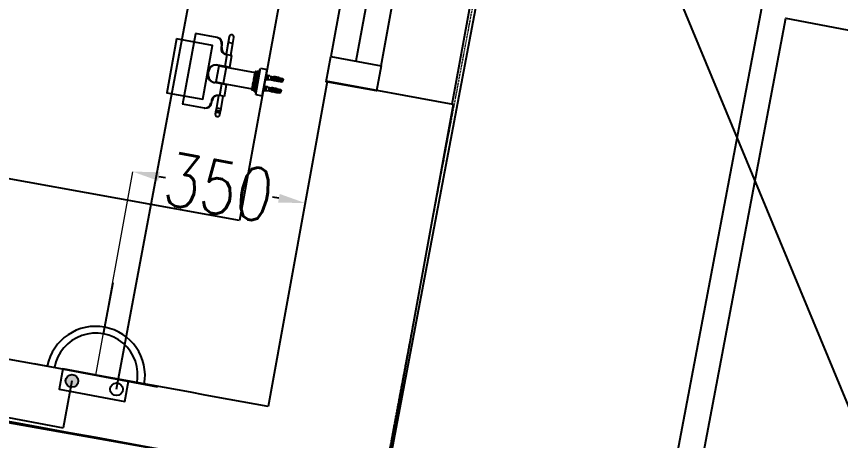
# Model space of a CAD drawing. Extents: x -678889171 to 586587, y -792238163 to 335485.
# Drawn here: x 53343 to 54954, y 32829 to 33658 of the extents above; entities that cross this region are included whole.
import ezdxf

# ---------------------------------------------------------------- set-up
doc = ezdxf.new("R2010")
doc.units = 0
doc.header["$MEASUREMENT"] = 0
doc.set_wipeout_variables(frame=1)
doc.linetypes.add('XR-A-9TH-FLOOR$0$XR-A-CORE$0$$0$HIDDEN-Z', pattern=[3, 2, -1])
doc.linetypes.add('XR-Ducts$0$XR-A-CORE$0$$0$HIDDEN-Z', pattern=[3, 2, -1])
doc.layers.get('Defpoints').update_dxf_attribs({"color": 252})
for name, color, linetype in [('1', 8, 'Continuous'), ('E-POW-BLOCK', 4, 'Continuous'), ('loop line emped', 1, 'Continuous'), ('XR-A-9TH-FLOOR$0$A-WALL', 252, 'Continuous'), ('XR-A-ST Cat Walk$0$A-FLOR-HRAL', 252, 'Continuous'), ('XR-A-ST Cat Walk$0$A-FLOR-STRS', 252, 'Continuous'), ('XR-Ducts$0$XR-A-CORE$0$$0$61-EGY-21-AR-1-GR-0A$0$A-FLOR-OPEN', 252, 'Continuous'), ('XR-Typ33 8th to11Th$0$A-WALL', 252, 'Continuous'), ('XR-Typ33 8th to11Th$0$XR-A-TYP-8-9-10$0$A-FURN-SANT', 252, 'Continuous'), ('XR-Typ33 8th to11Th$0$XR-A-TYP-8-9-10$0$A-WALL', 252, 'Continuous'), ('XR-Typ33 8th to11Th$0$XR-A-TYP-8-9-10$0$XR-A-TYP-2-4-6-7-8$0$A-GLAZ', 252, 'Continuous')]:
    doc.layers.add(name, color=color, linetype=linetype)
doc.layers.add('XR-A-9TH-FLOOR$0$XR-A-CORE$0$$0$A-DOOR-OVHD', color=252, linetype='XR-A-9TH-FLOOR$0$XR-A-CORE$0$$0$HIDDEN-Z', lineweight=9)
doc.layers.add('XR-Ducts$0$XR-A-CORE$0$$0$A-DOOR-OVHD', color=252, linetype='XR-Ducts$0$XR-A-CORE$0$$0$HIDDEN-Z', lineweight=9)
doc.styles.add('Work$0$E-M.MODUL', font='romans.shx', dxfattribs={"width": 0.8})
doc.dimstyles.new('Work$0$S-DIM', dxfattribs={"dimscale": 500, "dimtxt": 0.2065, "dimasz": 0.104, "dimexe": 0, "dimexo": 0, "dimgap": 0, "dimtad": 0, "dimdec": 0, "dimzin": 0, "dimdsep": 46, "dimtxsty": 'Work$0$E-M.MODUL', "dimcen": 0.25, "dimclrd": 5, "dimclre": 5, "dimclrt": 1, "dimadec": 0, "dimazin": 0, "dimtfac": 1, "dimtdec": 0, "dimtofl": 0, "dimtmove": 0, "dimatfit": 3, "dimfxl": 1, "dimtolj": 1, "dimtzin": 0, "dimlwe": 13, "dimarcsym": 0})

# ---------------------------------------------------------------- blocks, each defined once
blk = doc.blocks.new('SO1 WP')
at = {"layer": 'E-POW-BLOCK'}
h = blk.add_hatch(color=3, dxfattribs=at)
h.dxf.hatch_style = 1
edge = h.paths.add_edge_path()
edge.add_arc((-0.1064, -0.0481), 0.0303, 0, 360)
at = {"layer": 'E-POW-BLOCK', "color": 3}
for p, q in [((0, 0.2), (0, 0.45)), ((-0.3, 0), (0.3, 0))]:
    blk.add_line(p, q, dxfattribs=at)
blk.add_lwpolyline([(0.1593, 0), (-0.1593, 0), (-0.1593, -0.0988), (0.1593, -0.0988)], close=True, dxfattribs=at)
for centre in [(-0.1064, -0.0481), (0.1096, -0.0481)]:
    blk.add_circle(centre, 0.0303, dxfattribs=at)
for centre, radius, start, end in [((0, -0.0028), 0.2353, 0.6833, 179.3167), ((0, 0), 0.2, 0, 180)]:
    blk.add_arc(centre, radius, start, end, dxfattribs=at)
blk = doc.blocks.new('*D3195')
at = {"layer": '1', "color": 5, "lineweight": 13, "transparency": 16777216}
for p, q in [((53497.6, 32956.9), (53570, 33354.8)), ((53834.5, 32895.6), (53906.9, 33293.5))]:
    blk.add_line(p, q, dxfattribs=at)
at = {"layer": '1', "color": 5, "lineweight": -2, "transparency": 16777216}
for p, q in [((53621.2, 33345.5), (53633.9, 33343.2)), ((53855.7, 33302.8), (53842.9, 33305.1))]:
    blk.add_line(p, q, dxfattribs=at)
at = {"layer": '1', "color": 5, "transparency": 16777216}
for points in [[(53622.7, 33354), (53619.6, 33337), (53570, 33354.8)], [(53857.2, 33311.3), (53854.1, 33294.3), (53906.9, 33293.5)]]:
    blk.add_solid(points, dxfattribs=at)
at = {"layer": 'Defpoints', "color": 0, "transparency": 16777216}
for p in [(53906.9, 33293.5), (53497.6, 32956.9, 0), (53834.5, 32895.6, 0)]:
    blk.add_point(p, dxfattribs=at)
at = {"layer": '1', "color": 1, "transparency": 16777216, "insert": (53738.4, 33324.1), "char_height": 103.25, "attachment_point": 5, "rotation": 349.6915, "style": 'Work$0$E-M.MODUL'}
blk.add_mtext('\\A1;350', dxfattribs=at)
blk = doc.blocks.new('XR-A-ST Cat Walk')
at = {"layer": 'XR-A-ST Cat Walk$0$A-FLOR-HRAL', "elevation": 0}
for points in [[(56710.8, 18429.2), (57254.4, 18326.3), (57607.6, 20191.6), (59674.8, 19797.5), (58965.6, 16072.4), (56360.7, 16561.7)], [(56701.5, 18380), (57294.3, 18267.8), (57647.4, 20133.1), (59616.3, 19757.8), (58925.8, 16130.8), (56369.9, 16610.8)]]:
    blk.add_lwpolyline(points, dxfattribs=at)
at = {"layer": 'XR-A-ST Cat Walk$0$A-FLOR-STRS'}
blk.add_lwpolyline([(56704.7, 18379.4), (57294.3, 18267.8), (57647.4, 20133.1), (59616.3, 19757.8), (58925.8, 16130.8), (56369.9, 16610.8), (56258.3, 16021.3), (59403.3, 15430.6), (60317.9, 20234.9), (57169.6, 20835), (56704.7, 18379.4)], dxfattribs=at)
blk = doc.blocks.new('XR-Ducts')
at = {"layer": 'XR-Ducts$0$XR-A-CORE$0$$0$61-EGY-21-AR-1-GR-0A$0$A-FLOR-OPEN'}
blk.add_line((57163, 20836.3), (59403.3, 15430.6), dxfattribs=at)
at = {"layer": 'XR-Ducts$0$XR-A-CORE$0$$0$A-DOOR-OVHD'}
blk.add_lwpolyline([(56258.3, 16021.3), (56369.1, 16611), (56565.7, 16574), (56898, 18343.1), (56701.5, 18380), (57163, 20836.3), (59086.4, 20472.1), (60317.9, 20234.9), (59403.3, 15430.6)], close=True, dxfattribs=at)
blk = doc.blocks.new('XR-Typ33 8th to11Th$0$XR-A-TYP-8-9-10$0$XREF_3BR$0$SE4')
at = {"layer": 'XR-Typ33 8th to11Th$0$XR-A-TYP-8-9-10$0$A-FURN-SANT'}
for p, q in [((410.2, 473.4), (410.4, 473.4)), ((416.2, 481.1), (410.3, 481.1)), ((410.3, 475.3), (410.3, 481.1)), ((410.3, 475.3), (410.3, 475.2)), ((410.3, 475.2), (410.3, 475.2)), ((411.2, 479.3), (415.2, 479.3)), ((411.2, 479.3), (411.2, 478.3)), ((415.2, 478.3), (411.2, 478.3)), ((411.2, 475.3), (415.2, 475.3)), ((411.2, 475.3), (411.2, 474.3)), ((415.2, 474.3), (411.2, 474.3)), ((411.2, 471.3), (415.2, 471.3)), ((411.2, 471.3), (411.2, 470.3)), ((415.2, 470.3), (411.2, 470.3)), ((411.5, 482.3), (414.9, 482.3)), ((415.2, 479.3), (415.2, 478.3)), ((415.2, 475.3), (415.2, 474.3)), ((415.2, 471.3), (415.2, 470.3)), ((416.2, 473.4), (416, 473.4)), ((416.2, 475.3), (416.2, 481.1)), ((416.2, 475.3), (416.2, 475.2)), ((416.2, 475.2), (416.2, 475.2)), ((429.2, 473.4), (429.4, 473.4)), ((435.2, 481.1), (429.3, 481.1)), ((429.3, 475.3), (429.3, 481.1)), ((429.3, 475.3), (429.3, 475.2)), ((429.3, 475.2), (429.3, 475.2)), ((430.2, 479.3), (434.2, 479.3)), ((430.2, 479.3), (430.2, 478.3)), ((434.2, 478.3), (430.2, 478.3)), ((430.2, 475.3), (434.2, 475.3)), ((430.2, 475.3), (430.2, 474.3)), ((434.2, 474.3), (430.2, 474.3)), ((430.2, 471.3), (434.2, 471.3)), ((430.2, 471.3), (430.2, 470.3)), ((434.2, 470.3), (430.2, 470.3)), ((430.5, 482.3), (433.9, 482.3)), ((434.2, 479.3), (434.2, 478.3)), ((434.2, 475.3), (434.2, 474.3)), ((434.2, 471.3), (434.2, 470.3)), ((435.2, 473.4), (435, 473.4)), ((435.2, 475.3), (435.2, 481.1)), ((435.2, 475.3), (435.2, 475.2)), ((435.2, 475.2), (435.2, 475.2)), ((409, 452.8), (410.2, 458.3)), ((410.2, 468.4), (410.2, 466.8)), ((410.2, 467.5), (410.5, 467.5)), ((410.2, 459.3), (410.3, 459.3)), ((410.2, 459.3), (410.2, 458.3)), ((410.3, 465.7), (410.3, 465.7)), ((410.3, 465.7), (410.3, 465.5)), ((410.3, 459.3), (410.3, 465.5)), ((411.2, 467.3), (412.5, 467.3)), ((411.2, 467.3), (411.2, 466.4)), ((412.5, 466.4), (411.2, 466.4)), ((411.2, 463.3), (412.5, 463.3)), ((411.2, 463.3), (411.2, 462.4)), ((415.2, 462.4), (411.2, 462.4)), ((412.5, 467.3), (412.5, 467.5)), ((413.2, 467.3), (412.5, 467.3)), ((412.5, 463.8), (412.5, 467.3)), ((414, 463.8), (412.5, 463.8)), ((412.5, 463.2), (412.5, 463.8)), ((414, 463.2), (412.5, 463.2)), ((414, 467.3), (413.2, 467.3)), ((413.2, 452.8), (413.2, 458.3)), ((414, 467.3), (414, 467.5)), ((414, 467.3), (415.2, 467.3)), ((414, 463.8), (414, 467.3)), ((415.2, 466.4), (414, 466.4)), ((414, 463.2), (414, 463.8)), ((414, 463.3), (415.2, 463.3)), ((415.2, 467.3), (415.2, 466.4)), ((415.2, 463.3), (415.2, 462.4)), ((416.2, 467.5), (415.9, 467.5)), ((416.2, 466.8), (416.2, 468.4)), ((416.2, 465.7), (416.2, 465.5)), ((416.2, 465.7), (416.2, 465.7)), ((416.2, 459.3), (416.2, 465.5)), ((416.2, 459.3), (416.2, 459.3)), ((416.2, 458.3), (416.2, 459.3)), ((417.5, 452.8), (416.2, 458.3)), ((428, 452.8), (429.2, 458.3)), ((429.2, 468.4), (429.2, 466.8)), ((429.2, 467.5), (429.5, 467.5)), ((429.3, 459.3), (429.2, 459.3)), ((429.2, 459.3), (429.2, 458.3)), ((429.3, 465.7), (429.3, 465.7)), ((429.3, 465.7), (429.3, 465.5)), ((429.3, 459.3), (429.3, 465.5)), ((430.2, 467.3), (431.5, 467.3)), ((430.2, 467.3), (430.2, 466.4)), ((431.5, 466.4), (430.2, 466.4)), ((430.2, 463.3), (431.5, 463.3)), ((430.2, 463.3), (430.2, 462.4)), ((434.2, 462.4), (430.2, 462.4)), ((431.5, 467.3), (431.5, 467.5)), ((432.2, 467.3), (431.5, 467.3)), ((431.5, 463.8), (431.5, 467.3)), ((433, 463.8), (431.5, 463.8)), ((431.5, 463.2), (431.5, 463.8)), ((433, 463.2), (431.5, 463.2)), ((433, 467.3), (432.2, 467.3)), ((432.2, 452.8), (432.2, 458.3)), ((433, 467.3), (433, 467.5)), ((433, 467.3), (434.2, 467.3)), ((433, 463.8), (433, 467.3)), ((434.2, 466.4), (433, 466.4)), ((433, 463.2), (433, 463.8)), ((433, 463.3), (434.2, 463.3)), ((434.2, 467.3), (434.2, 466.4)), ((434.2, 463.3), (434.2, 462.4)), ((435.2, 467.5), (434.9, 467.5)), ((435.2, 466.8), (435.2, 468.4)), ((435.2, 465.7), (435.2, 465.5)), ((435.2, 465.7), (435.2, 465.7)), ((435.2, 459.3), (435.2, 465.5)), ((435.2, 459.3), (435.2, 459.3)), ((435.2, 458.3), (435.2, 459.3)), ((436.5, 452.8), (435.2, 458.3)), ((445.2, 452.8), (400.2, 452.8)), ((400.2, 441.8), (400.2, 452.8)), ((445.2, 441.8), (445.2, 452.8)), ((445.2, 441.8), (400.2, 441.8)), ((404.2, 438.8), (404.2, 441.8)), ((441.2, 438.8), (404.2, 438.8)), ((407.2, 437.1), (407.2, 437.1)), ((407.2, 434.3), (407.2, 437.1)), ((407.7, 437.1), (407.2, 437.1)), ((407.2, 437.1), (407.2, 434.3)), ((407.5, 434.3), (407.2, 434.3)), ((407.2, 434.3), (407.2, 434.3)), ((407.2, 434.3), (407.2, 434.1)), ((407.2, 434.3), (407.2, 434.1)), ((407.2, 434.1), (407.2, 434.1)), ((407.2, 434.1), (407.4, 434.1)), ((407.4, 434.3), (407.4, 434.1)), ((407.4, 434.1), (407.5, 434.1)), ((407.5, 434.3), (407.5, 434.1)), ((408, 434.1), (407.5, 434.1)), ((407.7, 438.8), (407.7, 437.1)), ((408, 437.1), (407.7, 437.1)), ((407.8, 436.2), (407.8, 437.1)), ((407.8, 437.1), (407.8, 436.5)), ((407.9, 436.5), (407.8, 436.5)), ((407.8, 436.5), (407.8, 436.2)), ((407.8, 436.2), (407.8, 436.2)), ((407.8, 436.2), (407.9, 436.2)), ((407.9, 437.1), (407.9, 436.5)), ((407.9, 436.5), (408, 436.5)), ((407.9, 436.2), (407.9, 436.5)), ((407.9, 436.2), (408.4, 436.2)), ((408.2, 437.1), (408, 437.1)), ((408, 436.5), (408, 437.1)), ((408, 437.1), (408, 436.5)), ((408.2, 436.5), (408, 436.5)), ((408, 434.1), (408, 436.2)), ((408.3, 434.5), (408, 434.5)), ((408.4, 434.3), (408, 434.3)), ((408, 434.1), (408.1, 434.1)), ((408.1, 434.3), (408.1, 434.1)), ((408.1, 434.1), (408.4, 434.1)), ((408.2, 436.5), (408.2, 437.1)), ((409.6, 437.1), (408.2, 437.1)), ((409.9, 436.5), (408.2, 436.5)), ((408.3, 434.5), (408.3, 436.2)), ((408.4, 434.5), (408.3, 434.5)), ((408.4, 436.5), (408.4, 434.5)), ((408.9, 434.5), (408.4, 434.5)), ((408.4, 434.5), (408.4, 434.1)), ((409.6, 434.1), (408.4, 434.1)), ((408.7, 384.8), (408.7, 434.1)), ((408.9, 434.5), (408.9, 436.5)), ((408.9, 434.5), (409.3, 434.5)), ((409.3, 434.5), (409.3, 436.5)), ((409.3, 434.5), (409.6, 434.5)), ((411.7, 437.1), (409.6, 437.1)), ((409.6, 434.5), (409.6, 436.5)), ((409.6, 434.1), (409.6, 434.5)), ((409.6, 434.5), (410.1, 434.5)), ((412, 434.1), (409.6, 434.1)), ((409.9, 436.5), (409.9, 437.1)), ((412.4, 436.5), (409.9, 436.5)), ((410.1, 434.5), (410.1, 436.5)), ((410.1, 434.5), (410.5, 434.5)), ((410.5, 434.5), (410.5, 436.5)), ((410.5, 434.5), (411.3, 434.5)), ((411.3, 434.5), (411.3, 436.5)), ((411.3, 434.5), (411.7, 434.5)), ((412.4, 437.1), (411.7, 437.1)), ((411.7, 434.5), (411.7, 436.5)), ((411.7, 434.5), (412.2, 434.5)), ((412, 434.1), (412, 434.5)), ((413.4, 434.1), (412, 434.1)), ((412.2, 434.5), (412.2, 436.5)), ((412.2, 434.5), (412.8, 434.5)), ((412.8, 437.1), (412.4, 437.1)), ((412.4, 436.5), (412.4, 437.1)), ((412.8, 436.5), (412.4, 436.5)), ((413.6, 437.1), (412.8, 437.1)), ((412.8, 436.5), (412.8, 437.1)), ((413.6, 436.5), (412.8, 436.5)), ((412.8, 434.5), (412.8, 436.5)), ((412.8, 434.5), (416, 434.5)), ((413.4, 434.1), (413.4, 434.5)), ((413.4, 434.1), (413.4, 434.5)), ((413.4, 434.1), (413.4, 434.1)), ((415.6, 437.1), (413.6, 437.1)), ((413.6, 436.5), (413.6, 437.1)), ((415.6, 436.5), (413.6, 436.5)), ((414.2, 434.5), (414.2, 434.1)), ((414.6, 434.1), (414.2, 434.1)), ((414.6, 434.5), (414.6, 434.1)), ((414.7, 434.1), (414.6, 434.1)), ((414.7, 434.1), (414.7, 434.5)), ((414.9, 434.1), (414.7, 434.1)), ((414.9, 434.1), (414.9, 434.5)), ((415.1, 434.1), (414.9, 434.1)), ((415.1, 434.1), (415.1, 434.5)), ((415.9, 434.1), (415.1, 434.1)), ((416.2, 437.1), (415.6, 437.1)), ((415.6, 436.5), (415.6, 437.1)), ((416.2, 436.5), (415.6, 436.5)), ((415.9, 434.1), (415.9, 434.5)), ((416.8, 434.1), (415.9, 434.1)), ((416, 434.5), (416, 436.5)), ((416, 434.5), (419.6, 434.5)), ((418.1, 437.1), (416.2, 437.1)), ((416.2, 436.5), (416.2, 437.1)), ((418.1, 436.5), (416.2, 436.5)), ((416.8, 434.1), (416.8, 434.5)), ((418.5, 434.1), (416.8, 434.1)), ((418.8, 437.1), (418.1, 437.1)), ((418.1, 436.5), (418.1, 437.1)), ((418.8, 436.5), (418.1, 436.5)), ((418.5, 434.1), (418.5, 434.5)), ((419.7, 434.1), (418.5, 434.1)), ((419.3, 437.1), (418.8, 437.1)), ((418.8, 436.5), (418.8, 437.1)), ((419.3, 436.5), (418.8, 436.5)), ((419.5, 437.1), (419.3, 437.1)), ((419.3, 436.5), (419.3, 437.1)), ((419.5, 436.5), (419.3, 436.5)), ((419.6, 437.1), (419.5, 437.1)), ((419.5, 436.5), (419.5, 437.1)), ((419.6, 436.5), (419.5, 436.5)), ((420.2, 437.1), (419.6, 437.1)), ((419.6, 436.5), (419.6, 437.1)), ((420.2, 436.5), (419.6, 436.5)), ((419.6, 434.5), (419.6, 436.5)), ((419.6, 434.5), (420.1, 434.5)), ((419.7, 434.1), (419.7, 434.5)), ((420.4, 434.1), (419.7, 434.1)), ((420.1, 434.5), (420.1, 436.5)), ((420.1, 436.5), (420.1, 434.5)), ((420.1, 434.5), (420.1, 434.5)), ((420.1, 434.5), (420.3, 434.5)), ((420.2, 436.5), (420.2, 437.1)), ((420.2, 437.1), (420.2, 437.1)), ((420.3, 437.1), (420.2, 437.1)), ((420.2, 436.5), (420.2, 437.1)), ((420.2, 436.5), (420.2, 436.5)), ((420.3, 434.5), (420.3, 437.1)), ((420.3, 437.1), (420.6, 437.1)), ((420.3, 434.5), (420.6, 434.5)), ((420.4, 434.1), (420.4, 434.5)), ((420.6, 437.1), (420.8, 437.1)), ((420.6, 434.5), (420.6, 437.1)), ((420.6, 434.5), (420.6, 435.1)), ((420.6, 435.1), (420.8, 435.1)), ((420.6, 434.5), (420.6, 435.1)), ((420.6, 434.5), (420.6, 434.5)), ((420.6, 434.5), (420.6, 434.5)), ((420.6, 434.5), (420.9, 434.5)), ((420.8, 435.1), (420.8, 437.1)), ((420.8, 437.1), (422, 437.1)), ((420.8, 435.1), (422, 435.1)), ((420.9, 434.5), (420.9, 435.1)), ((420.9, 434.5), (421.2, 434.5)), ((421.2, 434.5), (421.2, 435.1)), ((421.3, 434.5), (421.2, 434.5)), ((421.3, 434.5), (421.3, 435.1)), ((421.3, 434.5), (422.4, 434.5)), ((422, 435.1), (422, 437.1)), ((422, 437.1), (422.3, 437.1)), ((422, 435.1), (422.3, 435.1)), ((424.9, 437.1), (422.3, 437.1)), ((422.3, 435.1), (422.3, 437.1)), ((422.3, 435.1), (422.7, 435.1)), ((422.4, 434.5), (422.4, 435.1)), ((422.4, 434.5), (422.7, 434.5)), ((422.7, 435.1), (422.7, 437.1)), ((422.7, 435.4), (422.7, 435.4)), ((422.7, 435.4), (422.9, 435.4)), ((422.7, 434.5), (422.7, 435.4)), ((422.7, 435.4), (422.7, 434.5)), ((422.7, 434.5), (422.7, 435.1)), ((422.7, 434.5), (422.7, 435.1)), ((422.7, 434.5), (422.7, 434.5)), ((422.7, 434.5), (422.7, 434.5)), ((422.7, 434.5), (423, 434.5)), ((422.7, 434.3), (422.7, 434.3)), ((422.9, 435.4), (422.9, 437.1)), ((422.9, 435.4), (424, 435.4)), ((423, 434.5), (423, 435.4)), ((423, 434.5), (424.1, 434.5)), ((423.7, 434.5), (423.7, 434.5)), ((424, 435.4), (424, 437.1)), ((424, 435.4), (424, 437.1)), ((424, 435.4), (424, 435.4)), ((424.1, 437.1), (424.1, 434.5)), ((424.2, 434.5), (424.1, 434.5)), ((424.2, 434.5), (424.2, 437.1)), ((424.2, 434.5), (424.5, 434.5)), ((424.5, 434.5), (424.5, 437.1)), ((424.5, 434.5), (424.8, 434.5)), ((424.8, 434.5), (424.8, 437.1)), ((424.8, 437.1), (424.8, 434.5)), ((424.8, 434.5), (424.8, 434.5)), ((424.8, 434.5), (424.9, 434.5)), ((424.9, 437.1), (425.1, 437.1)), ((424.9, 437.1), (424.9, 434.5)), ((424.9, 434.5), (425.1, 434.5)), ((425, 434.1), (425, 434.5)), ((425.7, 434.1), (425, 434.1)), ((425.1, 434.5), (425.1, 437.1)), ((425.2, 437.1), (425.1, 437.1)), ((425.1, 434.5), (425.4, 434.5)), ((425.8, 437.1), (425.2, 437.1)), ((425.2, 437.1), (425.2, 437.1)), ((425.2, 436.5), (425.2, 437.1)), ((425.2, 437.1), (425.2, 436.5)), ((425.8, 436.5), (425.2, 436.5)), ((425.2, 436.5), (425.2, 436.5)), ((425.4, 434.5), (425.4, 436.5)), ((425.4, 434.5), (425.4, 436.5)), ((425.4, 434.5), (425.8, 434.5)), ((425.4, 434.5), (425.4, 434.5)), ((425.7, 434.1), (425.7, 434.5)), ((426.9, 434.1), (425.7, 434.1)), ((425.9, 437.1), (425.8, 437.1)), ((425.8, 436.5), (425.8, 437.1)), ((425.9, 436.5), (425.8, 436.5)), ((425.8, 434.5), (425.8, 436.5)), ((425.8, 434.5), (429.4, 434.5)), ((426.1, 437.1), (425.9, 437.1)), ((425.9, 436.5), (425.9, 437.1)), ((426.1, 436.5), (425.9, 436.5)), ((426.6, 437.1), (426.1, 437.1)), ((426.1, 436.5), (426.1, 437.1)), ((426.6, 436.5), (426.1, 436.5)), ((427.3, 437.1), (426.6, 437.1)), ((426.6, 436.5), (426.6, 437.1)), ((427.3, 436.5), (426.6, 436.5)), ((426.9, 434.1), (426.9, 434.5)), ((428.6, 434.1), (426.9, 434.1)), ((429.3, 437.1), (427.3, 437.1)), ((427.3, 436.5), (427.3, 437.1)), ((429.3, 436.5), (427.3, 436.5)), ((428.6, 434.1), (428.6, 434.5)), ((429.5, 434.1), (428.6, 434.1)), ((429.9, 437.1), (429.3, 437.1)), ((429.3, 436.5), (429.3, 437.1)), ((429.9, 436.5), (429.3, 436.5)), ((429.4, 434.5), (429.4, 436.5)), ((429.4, 434.5), (432.6, 434.5)), ((429.5, 434.1), (429.5, 434.5)), ((430.4, 434.1), (429.5, 434.1)), ((431.8, 437.1), (429.9, 437.1)), ((429.9, 436.5), (429.9, 437.1)), ((431.8, 436.5), (429.9, 436.5)), ((430.4, 434.1), (430.4, 434.5)), ((430.6, 434.1), (430.4, 434.1)), ((430.6, 434.1), (430.6, 434.5)), ((430.7, 434.1), (430.6, 434.1)), ((430.7, 434.1), (430.7, 434.5)), ((430.8, 434.1), (430.7, 434.1)), ((430.8, 434.1), (430.8, 434.5)), ((431.2, 434.1), (430.8, 434.1)), ((431.2, 434.1), (431.2, 434.5)), ((432.6, 437.1), (431.8, 437.1)), ((431.8, 436.5), (431.8, 437.1)), ((432.6, 436.5), (431.8, 436.5)), ((432, 434.1), (432, 434.5)), ((432, 434.5), (432, 434.1)), ((433.4, 434.1), (432, 434.1)), ((432, 434.1), (432, 434.1)), ((433, 437.1), (432.6, 437.1)), ((432.6, 436.5), (432.6, 437.1)), ((433, 436.5), (432.6, 436.5)), ((432.6, 434.5), (432.6, 436.5)), ((432.6, 434.5), (433.3, 434.5)), ((433, 436.5), (433, 437.1)), ((433.7, 437.1), (433, 437.1)), ((435.6, 436.5), (433, 436.5)), ((433.3, 434.5), (433.3, 436.5)), ((433.3, 434.5), (433.7, 434.5)), ((433.4, 434.1), (433.4, 434.5)), ((435.8, 434.1), (433.4, 434.1)), ((435.8, 437.1), (433.7, 437.1)), ((433.7, 434.5), (433.7, 436.5)), ((433.7, 434.5), (434.2, 434.5)), ((434.2, 434.5), (434.2, 436.5)), ((434.2, 434.5), (434.9, 434.5)), ((434.9, 434.5), (434.9, 436.5)), ((434.9, 434.5), (435.3, 434.5)), ((435.3, 434.5), (435.3, 436.5)), ((435.3, 434.5), (435.8, 434.5)), ((435.6, 436.5), (435.6, 437.1)), ((437.2, 436.5), (435.6, 436.5)), ((437.2, 437.1), (435.8, 437.1)), ((435.8, 434.5), (435.8, 436.5)), ((435.8, 434.1), (435.8, 434.5)), ((435.8, 434.5), (436.2, 434.5)), ((437.1, 434.1), (435.8, 434.1)), ((436.2, 434.5), (436.2, 436.5)), ((436.2, 434.5), (436.6, 434.5)), ((436.6, 434.5), (436.6, 436.5)), ((437, 434.5), (436.6, 434.5)), ((436.7, 384.8), (436.7, 434.1)), ((437, 434.5), (437, 436.5)), ((437, 436.2), (437.6, 436.2)), ((437.1, 434.5), (437, 434.5)), ((437.1, 434.5), (437.1, 436.2)), ((437.4, 434.5), (437.1, 434.5)), ((437.1, 434.1), (437.1, 434.5)), ((437.4, 434.3), (437.1, 434.3)), ((437.1, 434.1), (437.3, 434.1)), ((437.4, 437.1), (437.2, 437.1)), ((437.2, 436.5), (437.2, 437.1)), ((437.4, 436.5), (437.2, 436.5)), ((437.3, 434.3), (437.3, 434.1)), ((437.3, 434.1), (437.4, 434.1)), ((437.7, 437.1), (437.4, 437.1)), ((437.4, 436.5), (437.4, 437.1)), ((437.4, 434.1), (437.4, 436.2)), ((437.9, 434.1), (437.4, 434.1)), ((437.5, 436.5), (437.5, 437.1)), ((437.5, 436.5), (437.6, 436.5)), ((437.6, 436.5), (437.6, 437.1)), ((437.6, 436.5), (437.6, 437.1)), ((437.6, 436.5), (437.6, 436.5)), ((437.6, 436.2), (437.6, 436.5)), ((437.6, 436.2), (437.6, 436.5)), ((437.6, 436.2), (437.6, 436.2)), ((437.6, 436.2), (437.7, 436.2)), ((437.7, 438.8), (437.7, 437.1)), ((438.2, 437.1), (437.7, 437.1)), ((437.7, 436.2), (437.7, 437.1)), ((438.2, 434.3), (437.9, 434.3)), ((437.9, 434.3), (437.9, 434.1)), ((437.9, 434.1), (438.1, 434.1)), ((438.1, 434.3), (438.1, 434.1)), ((438.1, 434.1), (438.3, 434.1)), ((438.2, 437.1), (438.3, 437.1)), ((438.2, 434.3), (438.2, 437.1)), ((438.3, 434.3), (438.2, 434.3)), ((438.3, 434.3), (438.3, 437.1)), ((438.3, 434.3), (438.3, 434.1)), ((438.3, 434.1), (438.3, 434.3)), ((438.3, 434.1), (438.3, 434.1)), ((441.2, 438.8), (441.2, 441.8)), ((367.7, 388.8), (357.7, 388.8)), ((367.7, 388.8), (367.7, 380.8)), ((387.7, 388.8), (367.7, 388.8)), ((387.7, 382.7), (387.7, 390.8)), ((407.7, 390.8), (387.7, 390.8)), ((407.7, 382.7), (407.7, 390.8)), ((407.7, 382.7), (407.7, 390.8)), ((408.7, 390.8), (407.7, 390.8)), ((437.7, 390.8), (436.7, 390.8)), ((437.7, 390.8), (437.7, 382.7)), ((457.7, 390.8), (437.7, 390.8)), ((437.7, 390.8), (437.7, 382.7)), ((457.7, 390.8), (457.7, 382.7)), ((478.7, 388.8), (457.7, 388.8)), ((478.7, 380.8), (478.7, 388.8)), ((485.8, 388.8), (478.7, 388.8)), ((488.9, 388.8), (485.8, 388.8)), ((357.7, 380.8), (367.7, 380.8)), ((367.7, 380.8), (387.6, 380.8)), ((407.7, 382.7), (387.7, 382.7)), ((387.7, 381.5), (387.7, 382.7)), ((407.7, 369.6), (407.7, 382.7)), ((407.7, 378.8), (408.7, 378.8)), ((408.7, 384.8), (436.7, 384.8)), ((408.7, 372.3), (408.7, 384.8)), ((436.7, 384.8), (436.7, 372.3)), ((436.7, 378.8), (437.7, 378.8)), ((437.7, 382.7), (437.7, 369.6)), ((457.7, 382.7), (437.7, 382.7)), ((457.7, 382.7), (457.7, 381.5)), ((457.8, 380.8), (478.7, 380.8)), ((478.7, 380.8), (485.8, 380.8)), ((485.8, 380.8), (488.9, 380.8)), ((362.7, 361.1), (362.7, 361.9)), ((362.7, 361.1), (362.7, 324.1)), ((377.7, 371.5), (372.7, 371.5)), ((372.7, 371.5), (372.7, 370.6)), ((372.7, 370.6), (377.7, 370.6)), ((377.7, 370.6), (377.7, 371.5)), ((408.7, 372.3), (436.7, 372.3)), ((467.7, 370.6), (467.7, 371.5)), ((472.7, 371.5), (467.7, 371.5)), ((467.7, 370.6), (472.7, 370.6)), ((472.7, 370.6), (472.7, 371.5)), ((482.7, 361.9), (482.7, 361.1)), ((482.7, 361.1), (482.7, 324.1)), ((362.8, 324.1), (482.6, 324.1))]:
    blk.add_line(p, q, dxfattribs=at)
for points in [[(407.2, 434.1), (438.3, 434.1), (438.3, 437.1), (407.2, 437.1)], [(376.8, 294.5), (468.7, 294.5), (468.7, 356), (376.8, 356)]]:
    blk.add_lwpolyline(points, close=True, dxfattribs=at)
for centre, radius, start, end in [((420.6, 434.8), 0.303, 249.713, 266.578), ((420.6, 434.6), 0.191, 245.5072, 295.3419), ((420.8, 433.8), 0.688, 95.9832, 109.0037), ((420.8, 433.9), 0.513, 94.8314, 107.1936), ((421.2, 430.6), 3.86, 76.2872, 96.7169), ((422.3, 434.5), 0.178, 230.815, 271.7767), ((422.9, 435.5), 1.25, 262.2328, 271.7069), ((423.2, 434.5), 0.178, 268.2233, 308.9187), ((424.2, 430.5), 3.94, 82.708, 103.5674), ((424.6, 433.8), 0.688, 70.9963, 84.0168), ((424.6, 433.9), 0.519, 72.5665, 84.4833), ((424.8, 434.8), 0.303, 273.422, 290.287), ((357.7, 384.8), 4, 90, 270), ((488.9, 384.8), 4, 270, 90), ((377.5, 380.8), 10.3, 271.4545, 3.7433), ((377.6, 381.5), 10, 270.7148, 351.5135), ((382.8, 381.5), 4.95, 342.2494, 1.6628), ((462.7, 381.5), 4.95, 178.3503, 197.7376), ((468, 380.8), 10.3, 176.2277, 268.5745), ((467.8, 381.5), 9.96, 188.2757, 269.496), ((372.7, 361.5), 10, 89.9854, 177.4108), ((372.7, 360.6), 9.98, 89.8092, 177.2539), ((472.7, 361.5), 10, 2.5889, 90.0149), ((472.7, 360.6), 9.98, 2.7464, 90.1904), ((374.1, 177.9), 146.7, 94.406, 94.4421), ((472.5, 204.6), 120, 85.1228, 85.1671)]:
    blk.add_arc(centre, radius, start, end, dxfattribs=at)
for centre, major_axis, ratio, start_param, end_param in [((413.2, 473.4), (0, 10.5), 0.285569, 1.403348, 1.570796), ((413.2, 473.4), (0, -6.74), 0.445101, 4.712389, 4.895847), ((413.2, 470.9), (0, 6.74), 0.445101, 1.209195, 1.545119), ((413.2, 471.3), (0, -8.33), 0.359989, 4.738067, 5.192367), ((413.2, 468.4), (0, 8.33), 0.359989, 1.39272, 1.673729), ((413.2, 477), (0, -10.5), 0.285569, -1.403348, -1.209195), ((413.2, 480), (3, 0), 0.760351, 3.989655, 5.435123), ((413.2, 476), (3, 0), 0.760351, 3.989655, 5.435123), ((413.2, 472), (3, 0), 0.760351, 3.989655, 5.435123), ((413.2, 471.3), (0, -8.33), 0.359989, 1.090818, 1.545119), ((413.2, 477), (0, -10.5), 0.285569, 1.209195, 1.403348), ((413.2, 470.9), (0, 6.74), 0.445101, 4.738067, 5.073991), ((413.2, 473.4), (0, 10.5), 0.285569, 4.712389, 4.879837), ((413.2, 473.4), (0, 6.74), 0.445101, 4.528931, 4.712389), ((413.2, 468.4), (0, 8.33), 0.359989, 4.609456, 4.890466), ((432.2, 473.4), (0, 10.5), 0.285569, 1.403348, 1.570796), ((432.2, 473.4), (0, 6.74), 0.445101, 1.570796, 1.754254), ((432.2, 470.9), (0, 6.74), 0.445101, 1.209195, 1.545119), ((432.2, 471.3), (0, -8.33), 0.359989, 4.738067, 5.192367), ((432.2, 468.4), (0, 8.33), 0.359989, 1.39272, 1.673729), ((432.2, 477), (0, -10.5), 0.285569, -1.403348, -1.209195), ((432.2, 480), (3, 0), 0.760351, 3.989655, 5.435123), ((432.2, 476), (3, 0), 0.760351, 3.989655, 5.435123), ((432.2, 472), (3, 0), 0.760351, 3.989655, 5.435123), ((432.2, 471.3), (0, -8.33), 0.359989, 1.090818, 1.545119), ((432.2, 477), (0, -10.5), 0.285569, 1.209195, 1.403348), ((432.2, 470.9), (0, 6.74), 0.445101, 4.738067, 5.073991), ((432.2, 473.4), (0, 10.5), 0.285569, 4.712389, 4.879837), ((432.2, 473.4), (0, -6.74), 0.445101, 1.387338, 1.570796), ((432.2, 468.4), (0, 8.33), 0.359989, 4.609456, 4.890466), ((413.2, 466.8), (0, 6.74), 0.445101, 1.467863, 1.738244), ((413.2, 471.4), (-0.8, -51.9), 0.055876, -1.314474, -1.20343), ((413.2, 464.4), (0, 6.74), 0.445101, 1.090818, 1.403348), ((413.2, 468.6), (3, 0), 0.976011, 3.989655, 4.459709), ((413.2, 464.6), (3, 0), 0.976011, 3.989655, 5.435123), ((413.2, 474.3), (0, -7.06), 0.425017, 6.030505, 6.283185), ((413.2, 471.4), (-2.9, -51.9), 0.014553, 1.205061, 1.316105), ((413.2, 474.3), (0, 7.06), 0.425017, 3.141593, 3.394273), ((413.2, 471.4), (2.9, -51.9), 0.014553, -1.316105, -1.205061), ((413.2, 468.6), (3, 0), 0.976011, 4.965069, 5.435123), ((413.2, 464.4), (0, 6.74), 0.445101, 4.879837, 5.192367), ((413.2, 466.8), (0, 6.74), 0.445101, 4.544941, 4.815322), ((413.2, 471.4), (0.8, -51.9), 0.055876, 1.20343, 1.314474), ((432.2, 466.8), (0, 6.74), 0.445101, 1.467863, 1.738244), ((432.2, 471.4), (-0.8, -51.9), 0.055876, -1.314474, -1.20343), ((432.2, 464.4), (0, 6.74), 0.445101, 1.090818, 1.403348), ((432.2, 468.6), (3, 0), 0.976011, 3.989655, 4.459709), ((432.2, 464.6), (3, 0), 0.976011, 3.989655, 5.435123), ((432.2, 474.3), (0, -7.06), 0.425017, 6.030505, 6.283185), ((432.2, 471.4), (-2.9, -51.9), 0.014553, 1.205061, 1.316105), ((432.2, 474.3), (0, 7.06), 0.425017, 3.141593, 3.394273), ((432.2, 471.4), (2.9, -51.9), 0.014553, -1.316105, -1.205061), ((432.2, 468.6), (3, 0), 0.976011, 4.965069, 5.435123), ((432.2, 464.4), (0, 6.74), 0.445101, 4.879837, 5.192367), ((432.2, 466.8), (0, 6.74), 0.445101, 4.544941, 4.815322), ((432.2, 471.4), (0.8, -51.9), 0.055876, 1.20343, 1.314474), ((420.6, 434.6), (-0.068, 0.171), 0.902963, 2.7256, 3.147611), ((424.8, 434.6), (0.068, 0.171), 0.902963, 3.133356, 3.557585), ((485.8, 384.8), (0, -4), 0.707107, 3.141593, 6.283185), ((488.9, 384.8), (0, -4), 0.707107, 3.141593, 6.283185)]:
    blk.add_ellipse(centre, major_axis=major_axis, ratio=ratio, start_param=start_param, end_param=end_param, dxfattribs=at)
for points in [[(410.3, 481.1), (410.7, 481.5), (411.1, 481.9), (411.5, 482.3)], [(416.2, 481.1), (415.8, 481.5), (415.4, 481.9), (414.9, 482.3)], [(429.3, 481.1), (429.7, 481.5), (430.1, 481.9), (430.5, 482.3)], [(435.2, 481.1), (434.8, 481.5), (434.4, 481.9), (433.9, 482.3)], [(420.6, 434.5), (420.5, 434.5), (420.5, 434.4), (420.6, 434.4)], [(420.5, 434.4), (420.5, 434.4), (420.5, 434.4), (420.6, 434.4)], [(420.8, 434.4), (420.8, 434.4), (420.7, 434.4), (420.7, 434.4)], [(424.7, 434.4), (424.7, 434.4), (424.7, 434.4), (424.7, 434.4)], [(424.8, 434.4), (424.9, 434.4), (424.9, 434.5), (424.9, 434.5)], [(424.8, 434.4), (424.9, 434.4), (424.9, 434.4), (424.9, 434.4)]]:
    blk.add_open_spline(points, degree=3, dxfattribs=at)
for points, knots in [([(420.4, 434.5), (420.4, 434.5), (420.4, 434.5), (420.5, 434.4), (420.5, 434.4)], [0, 0, 0, 0, 0.233221, 1, 1, 1, 1]), ([(420.7, 434.4), (420.8, 434.5), (420.9, 434.5), (421, 434.5), (421.1, 434.5), (421.4, 434.5), (421.5, 434.5), (421.8, 434.4), (422, 434.4), (422.2, 434.4), (422.2, 434.4), (422.3, 434.3)], [0, 0, 0, 0, 0.125, 0.125, 0.25, 0.25, 0.5, 0.5, 0.75, 0.75, 1, 1, 1, 1]), ([(422.1, 434.4), (422.2, 434.4), (422.2, 434.3), (422.2, 434.3), (422.3, 434.3), (422.4, 434.3), (422.5, 434.3), (422.6, 434.3), (422.7, 434.3), (422.7, 434.3)], [0, 0, 0, 0, 0.081315, 0.172885, 0.303173, 0.525174, 0.708317, 0.899275, 1, 1, 1, 1]), ([(422.3, 434.3), (422.3, 434.3), (422.3, 434.3), (422.3, 434.3), (422.4, 434.3), (422.5, 434.3), (422.5, 434.3), (422.6, 434.3), (422.7, 434.3), (422.7, 434.3)], [0, 0, 0, 0, 0.25, 0.25, 0.5, 0.5, 0.75, 0.75, 1, 1, 1, 1]), ([(422.7, 434.3), (422.8, 434.3), (422.8, 434.3), (422.9, 434.3), (423, 434.3), (423, 434.3), (423.1, 434.3), (423.1, 434.3), (423.2, 434.3), (423.2, 434.3)], [0, 0, 0, 0, 0.25, 0.25, 0.5, 0.5, 0.75, 0.75, 1, 1, 1, 1]), ([(422.9, 434.3), (422.9, 434.3), (423, 434.3), (423.1, 434.3), (423.1, 434.3), (423.2, 434.3), (423.3, 434.4), (423.3, 434.4), (423.3, 434.4)], [0, 0, 0, 0, 0.012674, 0.296722, 0.605834, 0.842756, 0.990911, 1, 1, 1, 1]), ([(423.2, 434.3), (423.2, 434.3), (423.2, 434.4), (423.3, 434.4), (423.3, 434.4), (423.5, 434.4), (423.6, 434.4), (423.9, 434.5), (424.1, 434.5), (424.4, 434.5), (424.5, 434.5), (424.7, 434.4)], [0, 0, 0, 0, 0.125, 0.125, 0.25, 0.25, 0.5, 0.5, 0.75, 0.75, 1, 1, 1, 1]), ([(424.8, 434.4), (424.8, 434.4), (424.8, 434.4), (424.9, 434.4), (424.9, 434.4), (424.9, 434.4)], [0, 0, 0, 0, 0.418647, 0.862444, 1, 1, 1, 1]), ([(424.9, 434.4), (424.9, 434.4), (425, 434.4), (425, 434.5), (425, 434.5)], [0, 0, 0, 0, 0.310918, 1, 1, 1, 1]), ([(407.7, 370.5), (407.7, 368.6), (408, 366.9), (409.4, 363.5), (410.4, 362.1), (412.5, 360.2), (413.3, 359.6), (414.9, 358.6), (415.8, 358.2), (418.6, 357.2), (420.6, 356.8), (424.7, 356.8), (426.8, 357.2), (429.6, 358.2), (430.5, 358.6), (432.1, 359.6), (432.9, 360.1), (434.3, 361.4), (434.9, 362.1), (435.9, 363.6), (436.3, 364.4), (437.4, 366.8), (437.7, 368.6), (437.7, 370.5)], [0, 0, 0, 0, 0.125, 0.125, 0.25, 0.25, 0.3125, 0.3125, 0.375, 0.375, 0.5, 0.5, 0.625, 0.625, 0.6875, 0.6875, 0.75, 0.75, 0.8125, 0.8125, 0.875, 0.875, 1, 1, 1, 1]), ([(437.7, 369.6), (437.7, 367.7), (437.4, 366), (436, 362.6), (435, 361.2), (432.9, 359.3), (432.2, 358.7), (430.5, 357.7), (429.6, 357.3), (426.8, 356.3), (424.8, 356), (420.7, 356), (418.6, 356.3), (415.8, 357.3), (414.9, 357.7), (413.3, 358.7), (412.5, 359.3), (411.2, 360.5), (410.6, 361.2), (409.5, 362.7), (409.1, 363.5), (408, 365.9), (407.7, 367.7), (407.7, 369.6)], [0, 0, 0, 0, 0.125, 0.125, 0.25, 0.25, 0.3125, 0.3125, 0.375, 0.375, 0.5, 0.5, 0.625, 0.625, 0.6875, 0.6875, 0.75, 0.75, 0.8125, 0.8125, 0.875, 0.875, 1, 1, 1, 1])]:
    blk.add_open_spline(points, degree=3, knots=knots, dxfattribs=at)
blk = doc.blocks.new('XR-Typ33 8th to11Th$0$XR-A-TYP-8-9-10$0$MILANO-P')
at = {"layer": 'XR-Typ33 8th to11Th$0$XR-A-TYP-8-9-10$0$A-FURN-SANT'}
for points in [[(-1.4999, 0.339, -0.414214), (-1.4849, 0.354), (-0.015, 0.354, -0.414214), (0, 0.339), (0, 0), (0, -0.36, -0.414214), (-0.015, -0.375), (-1.4849, -0.375, -0.414214), (-1.4999, -0.36), (-1.4999, 0)], [(-1.4199, 0, 0.055547), (-1.3954, -0.2201, 0.33996), (-1.3016, -0.2981, 0.039111), (-0.175, -0.2604, 0.335926), (-0.0861, -0.1787, 0.044948), (-0.07, 0, 0.050887), (-0.0861, 0.1577, 0.335926), (-0.175, 0.2393, 0.039111), (-1.3016, 0.277, 0.33996), (-1.3954, 0.1991, 0.061333)]]:
    blk.add_lwpolyline(points, format="xyb", close=True, dxfattribs=at)
for points in [[(-0.2, 0.0736), (-0.2, 0), (-0.2, 0.0736), (-0.2, 0.0925, 0.376208), (-0.2869, 0.1917, 0.023235), (-0.7497, 0.2311, -0.012687), (-1.0028, 0.2473, 0.103858), (-1.1399, 0.249, 0.158501), (-1.2599, 0.219)], [(-0.2, 0.0836, 0.414214), (-0.3, 0.1836, 0.063793), (-0.9591, 0.1883, 0.387439), (-1.0499, 0.0887), (-1.0499, 0), (-1.0499, -0.1098, 0.387439), (-0.9591, -0.2094, 0.063793), (-0.3, -0.2046, 0.414214), (-0.2, -0.1046)], [(-1.2599, -0.24, 0.158501), (-1.1399, -0.27, 0.103858), (-1.0028, -0.2683, -0.012687), (-0.7497, -0.2521, 0.023235), (-0.2869, -0.2127, 0.376208), (-0.2, -0.1136), (-0.2, -0.0947), (-0.2, 0), (-0.2, -0.0947)]]:
    blk.add_lwpolyline(points, format="xyb", dxfattribs=at)
for radius, start, end in [(0.044, 0, 180), (0.0265, 0, 180), (0.044, 180, 0), (0.0265, 180, 0)]:
    blk.add_arc((-0.27, 0), radius, start, end, dxfattribs=at)
for p in [(-1.4999, 0.339, 0), (-0.015, 0.354, 0), (-0.015, 0.354, 0), (0, 0.339, 0), (0, 0.339, 0), (0, -0.36), (-1.4849, -0.375), (-0.015, -0.375)]:
    blk.add_point(p, dxfattribs=at)
blk = doc.blocks.new('*U1288')
at = {"layer": 'XR-Typ33 8th to11Th$0$XR-A-TYP-8-9-10$0$XR-A-TYP-2-4-6-7-8$0$A-GLAZ'}
for p, q in [((80476.1, 59997.1), (79974.9, 59997.1)), ((79974.9, 59947.1), (80476.1, 59947.1)), ((79974.9, 59897.1), (80476.1, 59897.1))]:
    blk.add_line(p, q, dxfattribs=at)
blk.add_lwpolyline([(79924.9, 60147.1), (80526.1, 60147.1)], dxfattribs=at)
for points in [[(79924.9, 59997.1), (79974.9, 59997.1), (79974.9, 59897.1), (79924.9, 59897.1)], [(80476.1, 59997.1), (80526.1, 59997.1), (80526.1, 59897.1), (80476.1, 59897.1)]]:
    blk.add_lwpolyline(points, close=True, dxfattribs=at)
blk = doc.blocks.new('XR-Typ33 8th to11Th')
at = {"layer": 'XR-Typ33 8th to11Th$0$A-WALL'}
blk.add_line((56996.7, 19964.3, 0), (56815.3, 18969), dxfattribs=at)
at = {"layer": 'XR-Typ33 8th to11Th$0$XR-A-TYP-8-9-10$0$A-FURN-SANT', "ltscale": 0.5}
for p, q in [((56792.3, 20910.7, 0), (56579.1, 19737.1, 0)), ((56579.1, 19737.1, 0), (55077.6, 20009.9, 0))]:
    blk.add_line(p, q, dxfattribs=at)
at = {"layer": 'XR-Typ33 8th to11Th$0$XR-A-TYP-8-9-10$0$A-WALL'}
blk.add_line((56996.7, 19964.3, 0), (56748.6, 20009.9, 0), dxfattribs=at)
for centre, radius, start, end in [((-1536264.9, -8742583.1, 0), 8905452, 79.69631352, 79.71827599), ((-585149.7, -3508193.8, 0), 3585473.3, 79.6887269, 79.7150378)]:
    blk.add_arc(centre, radius, start, end, dxfattribs=at)
at = {"layer": 'XR-Typ33 8th to11Th$0$XR-A-TYP-8-9-10$0$A-FURN-SANT', "ltscale": 0.5, "xscale": -1000.000000000003, "yscale": 1000.000000000003, "zscale": 1000, "rotation": 169.9441872291188}
blk.add_blockref('XR-Typ33 8th to11Th$0$XR-A-TYP-8-9-10$0$MILANO-P', (56377.2, 18916.3, 0), dxfattribs=at)
at = {"layer": 'XR-Typ33 8th to11Th$0$XR-A-TYP-8-9-10$0$XR-A-TYP-2-4-6-7-8$0$A-GLAZ', "rotation": 259.6727408948725}
blk.add_blockref('*U1288', (12257.6, 109968.1, 0), dxfattribs=at)
at = {"layer": 'XR-Typ33 8th to11Th$0$XR-A-TYP-8-9-10$0$A-FURN-SANT', "ltscale": 0.5, "xscale": 1.166667827585022, "yscale": 1.166667827585022, "zscale": 1.166667827585022, "rotation": 259.7016807704616}
blk.add_blockref('XR-Typ33 8th to11Th$0$XR-A-TYP-8-9-10$0$XREF_3BR$0$SE4', (56196.5, 20586.6, 0), dxfattribs=at)
at = {"layer": 'XR-Typ33 8th to11Th$0$A-WALL'}
blk.add_line((56750.7, 20009.1, 0), (56634.9, 19373.5, 0), dxfattribs=at)

msp = doc.modelspace()

# ---------------------------------------------------------------- block references
at = {"layer": 'XR-A-9TH-FLOOR$0$A-WALL'}
msp.add_blockref('XR-A-ST Cat Walk', (-2800.4, 13522.1), dxfattribs=at)

# ---------------------------------------------------------------- next in the draw order: block references
msp.add_blockref('XR-Ducts', (-2800.4, 13522.1), dxfattribs=at)

# ---------------------------------------------------------------- next in the draw order: linework, layer by layer
at = {"layer": 'XR-A-9TH-FLOOR$0$XR-A-CORE$0$$0$A-DOOR-OVHD'}
msp.add_lwpolyline([(53457.9, 29543.4), (53568.7, 30133.1), (53765.2, 30096.2), (54097.6, 31865.2), (53901.1, 31902.2), (54362.6, 34358.4), (56286, 33994.3), (57517.5, 33757), (56602.9, 28952.7)], close=True, dxfattribs=at)

# ---------------------------------------------------------------- next in the draw order: block references
at = {"layer": 'XR-A-9TH-FLOOR$0$A-WALL'}
msp.add_blockref('XR-Typ33 8th to11Th', (-2800.4, 13522.1), dxfattribs=at)

# ---------------------------------------------------------------- next in the draw order: linework, layer by layer
at = {"layer": '1', "color": 4}
for p in [(51921.7, 33140.1, 0), (53451.1, 32945.5, 0)]:
    msp.add_line(p, (53433.7, 32853.8, 0), dxfattribs=at)
at = {"layer": 'loop line emped', "color": 3}
msp.add_line((53538.2, 32929.2, 0), (53769.7, 34164.6, 0), dxfattribs=at)

# ---------------------------------------------------------------- next in the draw order: block references
at = {"layer": 'E-POW-BLOCK', "xscale": 410.199535128542, "yscale": 410.199535128542, "zscale": 410.199535128542, "rotation": 349.3710141527481}
msp.add_blockref('SO1 WP', (53497.6, 32956.9, 0), dxfattribs=at)

# ---------------------------------------------------------------- next in the draw order: dimensions: what is measured, and where the dimension line sits
at = {"layer": '1', "color": 2}
dim = msp.add_aligned_dim(p1=(53497.6, 32956.9, 0), p2=(53834.5, 32895.6, 0), distance=404.4, text='350', dimstyle='Work$0$S-DIM', dxfattribs=at)
dim.commit()
dim.dimension.update_dxf_attribs({"geometry": '*D3195', "text_midpoint": (53738.4, 33324.1)})

doc.saveas('drawing.dxf')
